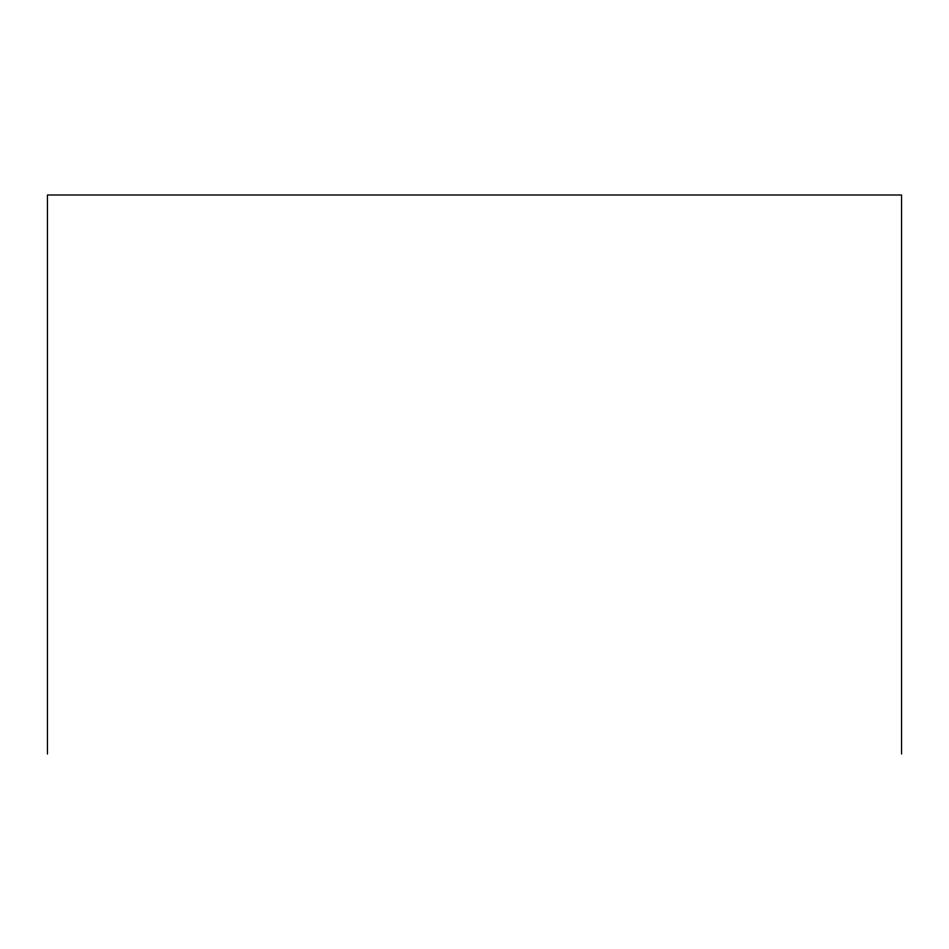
<?xml version="1.0" encoding="UTF-8"?>
<svg xmlns="http://www.w3.org/2000/svg" width="949" height="949" viewBox="0 0 949 949"><rect width="100%" height="100%" fill="white"/><g stroke="black" fill="none" stroke-linecap="round" stroke-linejoin="round"><path stroke-width="1.42" d="M901.55 754.004L901.55 194.996L47.45 194.996L47.45 754.004"/></g></svg>
